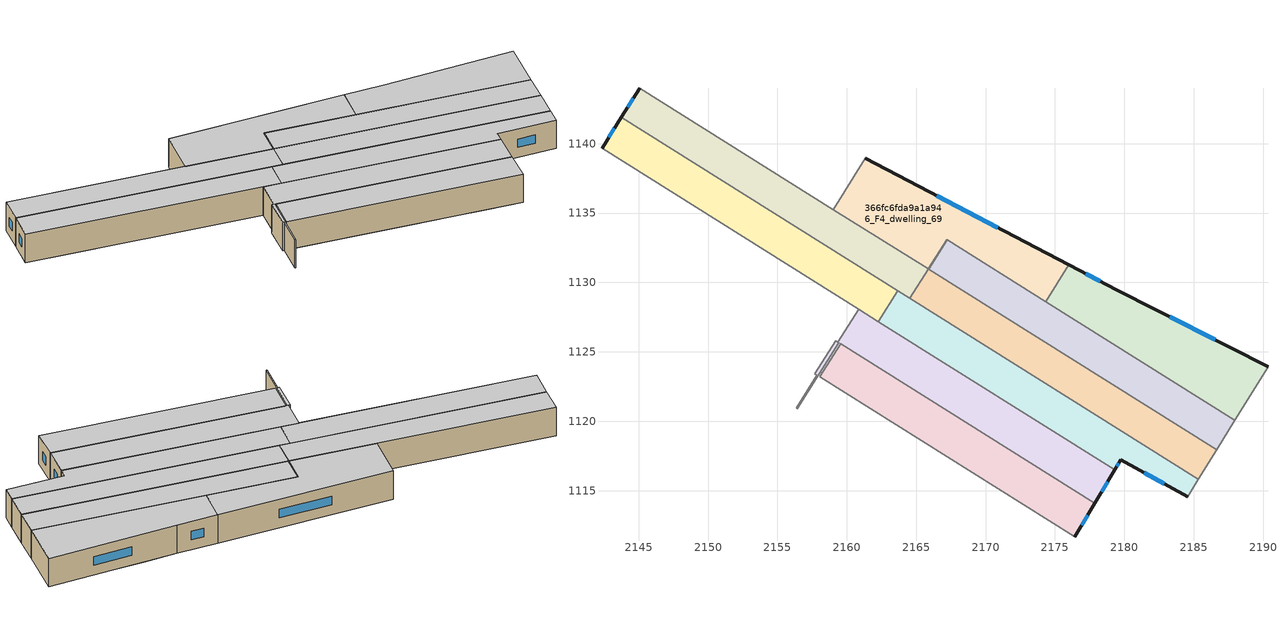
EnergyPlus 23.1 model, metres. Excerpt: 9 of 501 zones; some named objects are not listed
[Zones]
366fc6fda9a1a946_F4_dwelling_60
 floor to 366fc6fda9a1a946_F3_dwelling_3 (EU_floor_Construction): 2171.65,1117.98 2170.28,1115.8 2167.53,1117.53 2168.9,1119.71 z12
 floor to 366fc6fda9a1a946_F3_dwelling_1 (EU_floor_Construction): 2177.88,1114.08 2176.56,1111.86 2176.43,1111.95 2173.38,1113.86 2174.74,1116.04 z12
 floor to 366fc6fda9a1a946_F3_dwelling_4 (EU_floor_Construction): 2168.9,1119.71 2167.53,1117.53 2163.91,1119.8 2165.28,1121.98 z12
 floor to 366fc6fda9a1a946_F3_dwelling_13 (EU_floor_Construction): 2176.43,1111.95 2176.56,1111.86 2176.44,1111.66 2173.6,1113.44 2173.73,1113.64 z12
 floor to 366fc6fda9a1a946_F3_dwelling_2 (EU_floor_Construction): 2174.74,1116.04 2173.38,1113.86 2170.28,1115.8 2171.65,1117.98 z12
 floor to 366fc6fda9a1a946_F3_dwelling_5 (EU_floor_Construction): 2165.28,1121.98 2163.91,1119.8 2160.64,1121.85 2162,1124.03 z12
 floor to 366fc6fda9a1a946_F3_dwelling_15 (EU_floor_Construction): 2170.95,1115.38 2170.83,1115.18 2167.81,1117.08 2167.93,1117.27 z12
 floor to 366fc6fda9a1a946_F3_dwelling_16 (EU_floor_Construction): 2167.93,1117.27 2167.81,1117.08 2163.14,1120.01 2163.26,1120.2 z12
 floor to 366fc6fda9a1a946_F3_dwelling_18 (EU_floor_Construction): 2158.44,1123.23 2158.31,1123.03 2158.06,1123.19 2158.18,1123.39 z12
 floor to 366fc6fda9a1a946_F3_dwelling_14 (EU_floor_Construction): 2173.73,1113.64 2173.6,1113.44 2170.83,1115.18 2170.95,1115.38 z12
 floor to 366fc6fda9a1a946_F3_dwelling_17 (EU_floor_Construction): 2163.26,1120.2 2163.14,1120.01 2158.31,1123.03 2158.44,1123.23 z12
 floor adiabatic (EU_floor_Construction): 2162,1124.03 2160.64,1121.85 2158.18,1123.39 2159.55,1125.57 z12
 wall outside (EU_wall_Construction): 2176.44,1111.66 2177.88,1114.08 z12:15
 wall to 366fc6fda9a1a946_F4_dwelling_55 (EU_wall_Construction): 2159.55,1125.57 2158.06,1123.19 z12:15
 wall to 366fc6fda9a1a946_F4_dwelling_58 (EU_wall_Construction): 2158.06,1123.19 2176.44,1111.66 z12:15
 wall to 366fc6fda9a1a946_F4_dwelling_62 (EU_wall_Construction): 2177.88,1114.08 2159.55,1125.57 z12:15
 window (EU_Window_Construction): 2176.95,1112.51 2177.37,1113.23 z13.05:13.95
 ceiling to 366fc6fda9a1a946_F5_dwelling_60 (EU_floor_Construction): 2176.44,1111.66 2177.88,1114.08 2159.55,1125.57 2158.06,1123.19 z15
366fc6fda9a1a946_F4_dwelling_62
 floor to 366fc6fda9a1a946_F3_dwelling_1 (EU_floor_Construction): 2179.31,1116.5 2177.88,1114.08 2174.74,1116.04 2176.24,1118.42 z12
 floor to 366fc6fda9a1a946_F3_dwelling_4 (EU_floor_Construction): 2170.39,1122.09 2168.9,1119.71 2165.28,1121.98 2166.77,1124.36 z12
 floor to 366fc6fda9a1a946_F3_dwelling_2 (EU_floor_Construction): 2176.24,1118.42 2174.74,1116.04 2171.65,1117.98 2173.14,1120.37 z12
 floor to 366fc6fda9a1a946_F3_dwelling_5 (EU_floor_Construction): 2166.77,1124.36 2165.28,1121.98 2162,1124.03 2163.5,1126.42 z12
 floor to 366fc6fda9a1a946_F3_dwelling_18 (EU_floor_Construction): 2158.04,1123.48 2156.42,1120.91 2156.36,1120.94 2157.85,1123.32 2157.71,1123.41 2157.83,1123.61 z12
 floor to 366fc6fda9a1a946_F3_dwelling_3 (EU_floor_Construction): 2173.14,1120.37 2171.65,1117.98 2168.9,1119.71 2170.39,1122.09 z12
 floor adiabatic (EU_floor_Construction): 2163.5,1126.42 2162,1124.03 2159.41,1125.66 2158.04,1123.48 2157.83,1123.61 2159.2,1125.79 2159.36,1125.69 2160.85,1128.08 2160.87,1128.07 z12
 wall outside (EU_wall_Construction): 2177.88,1114.08 2179.31,1116.5 z12:15
 wall to 366fc6fda9a1a946_F4_dwelling_57 (EU_wall_Construction): 2157.71,1123.41 2157.85,1123.32 2156.36,1120.94 z12:15
 wall to 366fc6fda9a1a946_F4_dwelling_59 (EU_wall_Construction): 2159.2,1125.79 2157.71,1123.41 z12:15
 wall to 366fc6fda9a1a946_F4_dwelling_61 (EU_wall_Construction): 2160.85,1128.08 2159.36,1125.69 2159.2,1125.79 z12:15
 wall to 366fc6fda9a1a946_F4_dwelling_55 (EU_wall_Construction): 2156.36,1120.94 2156.42,1120.91 2159.41,1125.66 2159.55,1125.57 z12:15
 wall to 366fc6fda9a1a946_F4_dwelling_64 (EU_wall_Construction): 2179.31,1116.5 2162.27,1127.19 z12:15
 wall to 366fc6fda9a1a946_F4_dwelling_63 (EU_wall_Construction): 2162.27,1127.19 2160.87,1128.07 2160.85,1128.08 z12:15
 window (EU_Window_Construction): 2178.38,1114.93 2178.81,1115.65 z13.05:13.95
 ceiling to 366fc6fda9a1a946_F5_dwelling_62 (EU_floor_Construction): 2177.88,1114.08 2179.31,1116.5 2160.87,1128.07 2160.85,1128.08 2159.36,1125.69 2159.2,1125.79 2157.71,1123.41 2157.85,1123.32 2156.36,1120.94 2156.42,1120.91 2159.41,1125.66 z15
366fc6fda9a1a946_F4_dwelling_63
 floor to 366fc6fda9a1a946_F3_dwelling_8 (EU_floor_Construction): 2158.14,1132.86 2156.76,1130.64 2152.94,1133.04 2154.33,1135.25 z12
 floor to 366fc6fda9a1a946_F3_dwelling_10 (EU_floor_Construction): 2151.11,1137.27 2149.72,1135.06 2146.08,1137.34 2147.47,1139.55 z12
 floor to 366fc6fda9a1a946_F3_dwelling_11 (EU_floor_Construction): 2147.47,1139.55 2146.08,1137.34 2142.36,1139.67 2143.74,1141.89 z12
 floor to 366fc6fda9a1a946_F3_dwelling_9 (EU_floor_Construction): 2154.33,1135.25 2152.94,1133.04 2149.72,1135.06 2151.11,1137.27 z12
 floor to 366fc6fda9a1a946_F3_dwelling_7 (EU_floor_Construction): 2161.55,1130.72 2160.16,1128.51 2156.76,1130.65 2158.14,1132.86 z12
 floor to 366fc6fda9a1a946_F3_dwelling_6 (EU_floor_Construction): 2163.66,1129.4 2162.27,1127.19 2160.16,1128.51 2161.55,1130.72 z12
 wall outside (EU_wall_Construction): 2143.74,1141.89 2142.36,1139.67 z12:15
 wall to 366fc6fda9a1a946_F4_dwelling_64 (EU_wall_Construction): 2162.27,1127.19 2163.66,1129.4 z12:15
 wall to 366fc6fda9a1a946_F4_dwelling_61 (EU_wall_Construction): 2142.36,1139.67 2160.85,1128.08 z12:15
 wall to 366fc6fda9a1a946_F4_dwelling_65 (EU_wall_Construction): 2163.66,1129.4 2143.74,1141.89 z12:15
 window (EU_Window_Construction): 2143.26,1141.11 2142.84,1140.45 z13.05:13.95
 ceiling to 366fc6fda9a1a946_F5_dwelling_63 (EU_floor_Construction): 2162.27,1127.19 2163.66,1129.4 2143.74,1141.89 2142.36,1139.67 z15
366fc6fda9a1a946_F4_dwelling_64
 floor to 366fc6fda9a1a946_F3_dwelling_2 (EU_floor_Construction): 2177.63,1120.64 2176.24,1118.42 2173.14,1120.37 2174.53,1122.58 z12
 floor to 366fc6fda9a1a946_F3_dwelling_5 (EU_floor_Construction): 2168.16,1126.58 2166.77,1124.36 2163.5,1126.42 2164.89,1128.63 z12
 floor to 366fc6fda9a1a946_F3_dwelling_1 (EU_floor_Construction): 2180.68,1118.72 2179.74,1117.23 2179.31,1116.5 2176.24,1118.42 2177.63,1120.64 z12
 floor to 366fc6fda9a1a946_F3_dwelling_0 (EU_floor_Construction): 2185.33,1115.8 2184.56,1114.54 2179.74,1117.23 2180.68,1118.72 z12
 floor to 366fc6fda9a1a946_F3_dwelling_3 (EU_floor_Construction): 2174.53,1122.58 2173.14,1120.37 2170.39,1122.09 2171.78,1124.31 z12
 floor to 366fc6fda9a1a946_F3_dwelling_6 (EU_floor_Construction): 2164.89,1128.63 2163.5,1126.42 2162.27,1127.19 2163.66,1129.4 z12
 floor to 366fc6fda9a1a946_F3_dwelling_4 (EU_floor_Construction): 2171.78,1124.31 2170.39,1122.09 2166.77,1124.36 2168.16,1126.58 z12
 wall outside (EU_wall_Construction): 2179.31,1116.5 2179.75,1117.23 2184.56,1114.54 z12:15
 wall adiabatic (EU_wall_Construction): 2184.56,1114.54 2185.33,1115.8 z12:15
 wall to 366fc6fda9a1a946_F4_dwelling_66 (EU_wall_Construction): 2185.33,1115.8 2164.53,1128.85 z12:15
 wall to 366fc6fda9a1a946_F4_dwelling_65 (EU_wall_Construction): 2164.53,1128.85 2163.66,1129.4 z12:15
 window (EU_Window_Construction): 2181.43,1116.29 2182.87,1115.49 / 2179.46,1116.76 2179.59,1116.98 z13.05:13.95
 ceiling to 366fc6fda9a1a946_F5_dwelling_64 (EU_floor_Construction): 2184.56,1114.54 2185.33,1115.8 2163.66,1129.4 2162.27,1127.19 2179.31,1116.5 2179.75,1117.23 z15
366fc6fda9a1a946_F4_dwelling_65
 floor to 366fc6fda9a1a946_F3_dwelling_9 (EU_floor_Construction): 2155.66,1137.37 2154.33,1135.25 2151.11,1137.27 2152.44,1139.39 z12
 floor to 366fc6fda9a1a946_F3_dwelling_10 (EU_floor_Construction): 2152.44,1139.39 2151.11,1137.27 2147.47,1139.55 2148.8,1141.67 z12
 floor to 366fc6fda9a1a946_F3_dwelling_7 (EU_floor_Construction): 2162.88,1132.84 2161.55,1130.72 2158.14,1132.86 2159.47,1134.98 z12
 floor adiabatic (EU_floor_Construction): 2167.19,1133.09 2167.23,1133.07 2165.9,1130.95 2165.86,1130.97 2164.53,1128.85 2161.55,1130.72 2162.88,1132.84 2159.47,1134.98 2158.14,1132.86 2154.33,1135.25 2155.66,1137.37 2148.8,1141.67 2147.47,1139.55 2143.74,1141.89 2145.07,1144.01 2165.85,1130.98 z12
 wall outside (EU_wall_Construction): 2145.07,1144.01 2143.74,1141.89 z12:15
 wall to 366fc6fda9a1a946_F4_dwelling_68 (EU_wall_Construction): 2165.9,1130.95 2167.23,1133.07 z12:15
 wall to 366fc6fda9a1a946_F4_dwelling_66 (EU_wall_Construction): 2164.53,1128.85 2165.86,1130.97 2165.9,1130.95 z12:15
 wall to 366fc6fda9a1a946_F4_dwelling_67 (EU_wall_Construction): 2159.03,1135.26 2145.07,1144.01 z12:15
 wall to 366fc6fda9a1a946_F4_dwelling_69 (EU_wall_Construction): 2167.23,1133.07 2167.19,1133.09 2165.85,1130.98 2159.03,1135.26 z12:15
 window (EU_Window_Construction): 2144.61,1143.27 2144.21,1142.64 z13.05:13.95
 ceiling to 366fc6fda9a1a946_F5_dwelling_65 (EU_floor_Construction): 2165.9,1130.95 2167.23,1133.07 2167.19,1133.09 2165.85,1130.98 2145.07,1144.01 2143.74,1141.89 2164.53,1128.85 2165.86,1130.97 z15
366fc6fda9a1a946_F4_dwelling_66
 floor to 366fc6fda9a1a946_F3_dwelling_0 (EU_floor_Construction): 2186.65,1117.93 2185.33,1115.8 2180.68,1118.72 2182.01,1120.84 z12
 floor to 366fc6fda9a1a946_F3_dwelling_4 (EU_floor_Construction): 2173.11,1126.42 2171.78,1124.31 2168.16,1126.58 2169.49,1128.7 z12
 floor to 366fc6fda9a1a946_F3_dwelling_5 (EU_floor_Construction): 2169.49,1128.69 2168.16,1126.58 2164.89,1128.63 2166.22,1130.75 z12
 floor adiabatic (EU_floor_Construction): 2166.22,1130.75 2164.89,1128.63 2164.53,1128.85 2165.86,1130.97 z12; 2182.01,1120.84 2180.68,1118.72 2174.53,1122.58 2175.86,1124.7 z12
 floor to 366fc6fda9a1a946_F3_dwelling_3 (EU_floor_Construction): 2175.86,1124.7 2174.53,1122.58 2171.78,1124.31 2173.11,1126.42 z12
 wall adiabatic (EU_wall_Construction): 2185.33,1115.8 2186.65,1117.93 z12:15
 wall to 366fc6fda9a1a946_F4_dwelling_68 (EU_wall_Construction): 2186.65,1117.93 2165.9,1130.95 z12:15
 ceiling to 366fc6fda9a1a946_F5_dwelling_66 (EU_floor_Construction): 2185.33,1115.8 2186.65,1117.93 2165.86,1130.97 2164.53,1128.85 z15
366fc6fda9a1a946_F4_dwelling_68
 floor to 366fc6fda9a1a946_F3_dwelling_5 (EU_floor_Construction): 2170.82,1130.82 2169.49,1128.69 2166.22,1130.75 2167.55,1132.87 z12
 floor to 366fc6fda9a1a946_F3_dwelling_2 (EU_floor_Construction): 2180.29,1124.88 2178.96,1122.76 2175.86,1124.7 2177.19,1126.82 z12
 floor adiabatic (EU_floor_Construction): 2187.96,1120.06 2186.65,1117.93 2178.96,1122.76 2180.29,1124.88 z12; 2167.55,1132.87 2166.22,1130.75 2165.9,1130.95 2167.23,1133.07 z12
 floor to 366fc6fda9a1a946_F3_dwelling_4 (EU_floor_Construction): 2174.44,1128.55 2173.11,1126.42 2169.49,1128.7 2170.82,1130.82 z12
 floor to 366fc6fda9a1a946_F3_dwelling_3 (EU_floor_Construction): 2177.19,1126.82 2175.86,1124.7 2173.11,1126.42 2174.44,1128.55 z12
 wall adiabatic (EU_wall_Construction): 2186.65,1117.93 2187.96,1120.06 z12:15
 wall to 366fc6fda9a1a946_F4_dwelling_70 (EU_wall_Construction): 2187.96,1120.06 2174.35,1128.6 z12:15
 wall to 366fc6fda9a1a946_F4_dwelling_69 (EU_wall_Construction): 2174.35,1128.6 2167.23,1133.07 z12:15
 ceiling to 366fc6fda9a1a946_F5_dwelling_68 (EU_floor_Construction): 2186.65,1117.93 2187.96,1120.06 2167.23,1133.07 2165.9,1130.95 z15
366fc6fda9a1a946_F4_dwelling_69
 floor to 366fc6fda9a1a946_F3_dwelling_4 (EU_floor_Construction): 2176.01,1131.26 2174.35,1128.6 2170.82,1130.82 2172.32,1133.2 z12
 floor to 366fc6fda9a1a946_F3_dwelling_5 (EU_floor_Construction): 2172.32,1133.2 2170.82,1130.82 2167.55,1132.87 2168.88,1135 z12
 floor adiabatic (EU_floor_Construction): 2168.88,1135 2167.55,1132.87 2167.18,1133.1 2165.85,1130.98 2159.03,1135.26 2161.35,1138.95 z12
 wall outside (EU_wall_Construction): 2176.01,1131.26 2161.35,1138.95 z12:15
 wall to 366fc6fda9a1a946_F4_dwelling_67 (EU_wall_Construction): 2161.35,1138.95 2159.03,1135.26 z12:15
 wall to 366fc6fda9a1a946_F4_dwelling_70 (EU_wall_Construction): 2174.35,1128.6 2176.01,1131.26 z12:15
 window (EU_Window_Construction): 2170.87,1133.96 2166.49,1136.26 z13.05:13.95
 ceiling to 366fc6fda9a1a946_F5_dwelling_69 (EU_floor_Construction): 2174.35,1128.6 2176.01,1131.26 2161.35,1138.95 2159.03,1135.26 2165.85,1130.98 2167.18,1133.1 z15
366fc6fda9a1a946_F4_dwelling_70
 floor to 366fc6fda9a1a946_F3_dwelling_0 (EU_floor_Construction): 2190.35,1123.94 2187.96,1120.06 2183.34,1122.96 2185.49,1126.4 z12
 floor to 366fc6fda9a1a946_F3_dwelling_1 (EU_floor_Construction): 2185.49,1126.4 2183.34,1122.96 2180.29,1124.88 2182.27,1128.03 z12
 floor to 366fc6fda9a1a946_F3_dwelling_2 (EU_floor_Construction): 2182.27,1128.03 2180.29,1124.88 2177.19,1126.82 2178.99,1129.7 2179.48,1129.44 z12
 floor to 366fc6fda9a1a946_F3_dwelling_4 (EU_floor_Construction): 2176.11,1131.21 2174.44,1128.55 2174.35,1128.6 2176.01,1131.26 z12
 floor adiabatic (EU_floor_Construction): 2178.99,1129.7 2177.19,1126.82 2174.35,1128.6 2174.44,1128.55 2176.11,1131.21 z12
 wall outside (EU_wall_Construction): 2190.36,1123.94 2179.48,1129.44 2176.01,1131.26 z12:15
 wall adiabatic (EU_wall_Construction): 2187.96,1120.06 2190.36,1123.94 z12:15
 window (EU_Window_Construction): 2178.26,1130.08 2177.23,1130.62 / 2186.54,1125.87 2183.29,1127.51 z13.05:13.95
 ceiling to 366fc6fda9a1a946_F5_dwelling_70 (EU_floor_Construction): 2187.96,1120.06 2190.36,1123.94 2179.48,1129.44 2176.01,1131.26 2174.35,1128.6 z15
[Building]
EU S2 Campaign: North Axis=0; Terrain=City; Solar Distribution=FullExterior
[Site:Location]
Bologna: Latitude=44.5; Longitude=11.25; Time Zone=1; Elevation=37
[SizingPeriod:WeatherFileDays]
AnnualSizingPeriod: Begin Month=1; Begin Day of Month=1; End Month=12; End Day of Month=31; Day of Week for Start Day=Monday; Use Weather File Daylight Saving Period=No; Use Weather File Rain and Snow Indicators=No
[MATERIAL]
EU_InternalMass_Material: Roughness=MediumRough; Thickness=0.1; Conductivity=1; Density=1800; Specific Heat=900; Thermal Absorptance=0.9; Solar Absorptance=0.7; Visible Absorptance=0.7
[MATERIAL:NOMASS] Roughness=MediumRough; Thermal Absorptance=0.9; Solar Absorptance=0.7; Visible Absorptance=0.7
Name | Thermal Resistance
EU_wall_NoMass | 0.890213
EU_floor_NoMass | 0.79516
[WINDOWMATERIAL:SIMPLEGLAZINGSYSTEM]
EU_Window_SimpleGlazing: UFactor=4.49146; Solar Heat Gain Coefficient=0.85; Visible Transmittance=0.85
[CONSTRUCTION]
EU_wall_Construction: EU_wall_NoMass
EU_floor_Construction: EU_floor_NoMass
EU_Window_Construction: EU_Window_SimpleGlazing
EU_InternalMass_Construction: EU_InternalMass_Material
[ZONE] Type=1; Multiplier=1; Ceiling Height=autocalculate; Floor Area=autocalculate; Part of Total Floor Area=Yes
Name | Volume
366fc6fda9a1a946_F4_dwelling_60 | 182.648
366fc6fda9a1a946_F4_dwelling_62 | 186.833
366fc6fda9a1a946_F4_dwelling_63 | 184.277
366fc6fda9a1a946_F4_dwelling_64 | 184.258
366fc6fda9a1a946_F4_dwelling_65 | 184.606
366fc6fda9a1a946_F4_dwelling_66 | 184.24
366fc6fda9a1a946_F4_dwelling_68 | 183.841
366fc6fda9a1a946_F4_dwelling_69 | 184.23
366fc6fda9a1a946_F4_dwelling_70 | 184.222
[INTERNALMASS] Construction=EU_InternalMass_Construction
Name | Zone or ZoneList | Surface Area
366fc6fda9a1a946_F4_dwelling_60_EU_InternalMass | 366fc6fda9a1a946_F4_dwelling_60 | 60.8909
366fc6fda9a1a946_F4_dwelling_62_EU_InternalMass | 366fc6fda9a1a946_F4_dwelling_62 | 62.2725
366fc6fda9a1a946_F4_dwelling_63_EU_InternalMass | 366fc6fda9a1a946_F4_dwelling_63 | 61.4256
366fc6fda9a1a946_F4_dwelling_64_EU_InternalMass | 366fc6fda9a1a946_F4_dwelling_64 | 61.4186
366fc6fda9a1a946_F4_dwelling_65_EU_InternalMass | 366fc6fda9a1a946_F4_dwelling_65 | 61.5439
366fc6fda9a1a946_F4_dwelling_66_EU_InternalMass | 366fc6fda9a1a946_F4_dwelling_66 | 61.4135
366fc6fda9a1a946_F4_dwelling_68_EU_InternalMass | 366fc6fda9a1a946_F4_dwelling_68 | 61.2708
366fc6fda9a1a946_F4_dwelling_69_EU_InternalMass | 366fc6fda9a1a946_F4_dwelling_69 | 61.4102
366fc6fda9a1a946_F4_dwelling_70_EU_InternalMass | 366fc6fda9a1a946_F4_dwelling_70 | 61.4075
[OTHEREQUIPMENT] Fuel Type=Electricity; Design Level Calculation Method=Watts/Area; Power per Zone Floor Area=1; Fraction Latent=0; Fraction Radiant=0; Fraction Lost=0; Carbon Dioxide Generation Rate=0; EndUse Subcategory=EU_Step8_InternalGains
Name | Zone or ZoneList or Space or SpaceList | Schedule
EU_Step8_InternalGain_366fc6fda9a1a946_F4_dwelling_60_f000 | 366fc6fda9a1a946_F4_dwelling_60 | EU_Step8_GainSchedule_366fc6fda9a1a946_F4_dwelling_60_f000
EU_Step8_InternalGain_366fc6fda9a1a946_F4_dwelling_62_f000 | 366fc6fda9a1a946_F4_dwelling_62 | EU_Step8_GainSchedule_366fc6fda9a1a946_F4_dwelling_62_f000
EU_Step8_InternalGain_366fc6fda9a1a946_F4_dwelling_63_f000 | 366fc6fda9a1a946_F4_dwelling_63 | EU_Step8_GainSchedule_366fc6fda9a1a946_F4_dwelling_63_f000
EU_Step8_InternalGain_366fc6fda9a1a946_F4_dwelling_64_f000 | 366fc6fda9a1a946_F4_dwelling_64 | EU_Step8_GainSchedule_366fc6fda9a1a946_F4_dwelling_64_f000
EU_Step8_InternalGain_366fc6fda9a1a946_F4_dwelling_65_f000 | 366fc6fda9a1a946_F4_dwelling_65 | EU_Step8_GainSchedule_366fc6fda9a1a946_F4_dwelling_65_f000
EU_Step8_InternalGain_366fc6fda9a1a946_F4_dwelling_66_f000 | 366fc6fda9a1a946_F4_dwelling_66 | EU_Step8_GainSchedule_366fc6fda9a1a946_F4_dwelling_66_f000
EU_Step8_InternalGain_366fc6fda9a1a946_F4_dwelling_68_f000 | 366fc6fda9a1a946_F4_dwelling_68 | EU_Step8_GainSchedule_366fc6fda9a1a946_F4_dwelling_68_f000
EU_Step8_InternalGain_366fc6fda9a1a946_F4_dwelling_69_f000 | 366fc6fda9a1a946_F4_dwelling_69 | EU_Step8_GainSchedule_366fc6fda9a1a946_F4_dwelling_69_f000
EU_Step8_InternalGain_366fc6fda9a1a946_F4_dwelling_70_f000 | 366fc6fda9a1a946_F4_dwelling_70 | EU_Step8_GainSchedule_366fc6fda9a1a946_F4_dwelling_70_f000
[ZONEVENTILATION:DESIGNFLOWRATE] Schedule=EU_AlwaysOn; Design Flow Rate Calculation Method=AirChanges/Hour; Air Changes per Hour=0.718634; Ventilation Type=Natural; Fan Pressure Rise=0; Fan Total Efficiency=1; Constant Term Coefficient=1; Temperature Term Coefficient=0; Velocity Term Coefficient=0; Velocity Squared Term Coefficient=0; Minimum Indoor Temperature=-100; Maximum Indoor Temperature=100; Delta Temperature=-100; Minimum Outdoor Temperature=-100; Maximum Outdoor Temperature=100; Maximum Wind Speed=40
Name | Zone or ZoneList or Space or SpaceList
EU_ConstantAir_366fc6fda9a1a946_F4_dwelling_60 | 366fc6fda9a1a946_F4_dwelling_60
EU_ConstantAir_366fc6fda9a1a946_F4_dwelling_62 | 366fc6fda9a1a946_F4_dwelling_62
EU_ConstantAir_366fc6fda9a1a946_F4_dwelling_63 | 366fc6fda9a1a946_F4_dwelling_63
EU_ConstantAir_366fc6fda9a1a946_F4_dwelling_64 | 366fc6fda9a1a946_F4_dwelling_64
EU_ConstantAir_366fc6fda9a1a946_F4_dwelling_65 | 366fc6fda9a1a946_F4_dwelling_65
EU_ConstantAir_366fc6fda9a1a946_F4_dwelling_66 | 366fc6fda9a1a946_F4_dwelling_66
EU_ConstantAir_366fc6fda9a1a946_F4_dwelling_68 | 366fc6fda9a1a946_F4_dwelling_68
EU_ConstantAir_366fc6fda9a1a946_F4_dwelling_69 | 366fc6fda9a1a946_F4_dwelling_69
EU_ConstantAir_366fc6fda9a1a946_F4_dwelling_70 | 366fc6fda9a1a946_F4_dwelling_70
[HVACTEMPLATE:ZONE:IDEALLOADSAIRSYSTEM] System Availability Schedule=EU_AlwaysOn; Maximum Heating Supply Air Temperature=50; Minimum Cooling Supply Air Temperature=13; Maximum Heating Supply Air Humidity Ratio=0.0156; Minimum Cooling Supply Air Humidity Ratio=0.0077; Heating Limit=NoLimit; Cooling Limit=NoLimit; Heating Availability Schedule=EU_AlwaysOn; Cooling Availability Schedule=EU_CoolingOff; Dehumidification Control Type=ConstantSensibleHeatRatio; Cooling Sensible Heat Ratio=0.7; Dehumidification Setpoint=60; Humidification Control Type=None; Humidification Setpoint=30; Outdoor Air Method=None; Outdoor Air Flow Rate per Person=0.00944; Outdoor Air Flow Rate per Zone Floor Area=0; Outdoor Air Flow Rate per Zone=0; Demand Controlled Ventilation Type=None; Outdoor Air Economizer Type=NoEconomizer; Heat Recovery Type=None; Sensible Heat Recovery Effectiveness=0.7; Latent Heat Recovery Effectiveness=0.65
Name | Template Thermostat
366fc6fda9a1a946_F4_dwelling_60 | EU_HeatOnly_366fc6fda9a1a946_F4_dwelling_60
366fc6fda9a1a946_F4_dwelling_62 | EU_HeatOnly_366fc6fda9a1a946_F4_dwelling_62
366fc6fda9a1a946_F4_dwelling_63 | EU_HeatOnly_366fc6fda9a1a946_F4_dwelling_63
366fc6fda9a1a946_F4_dwelling_64 | EU_HeatOnly_366fc6fda9a1a946_F4_dwelling_64
366fc6fda9a1a946_F4_dwelling_65 | EU_HeatOnly_366fc6fda9a1a946_F4_dwelling_65
366fc6fda9a1a946_F4_dwelling_66 | EU_HeatOnly_366fc6fda9a1a946_F4_dwelling_66
366fc6fda9a1a946_F4_dwelling_68 | EU_HeatOnly_366fc6fda9a1a946_F4_dwelling_68
366fc6fda9a1a946_F4_dwelling_69 | EU_HeatOnly_366fc6fda9a1a946_F4_dwelling_69
366fc6fda9a1a946_F4_dwelling_70 | EU_HeatOnly_366fc6fda9a1a946_F4_dwelling_70
[SIZING:ZONE] Zone Cooling Design Supply Air Temperature Input Method=SupplyAirTemperature; Zone Cooling Design Supply Air Temperature=13; Zone Heating Design Supply Air Temperature Input Method=SupplyAirTemperature; Zone Heating Design Supply Air Temperature=50; Zone Cooling Design Supply Air Humidity Ratio=0.008; Zone Heating Design Supply Air Humidity Ratio=0.008; Cooling Design Air Flow Method=DesignDay; Cooling Design Air Flow Rate=0; Cooling Minimum Air Flow per Zone Floor Area=0.000762; Cooling Minimum Air Flow=0; Cooling Minimum Air Flow Fraction=0.2; Heating Design Air Flow Method=DesignDay; Heating Design Air Flow Rate=0; Heating Maximum Air Flow per Zone Floor Area=0.002032; Heating Maximum Air Flow=0.141576; Heating Maximum Air Flow Fraction=0.3; Account for Dedicated Outdoor Air System=No; Dedicated Outdoor Air System Control Strategy=NeutralSupplyAir; Dedicated Outdoor Air Low Setpoint Temperature for Design=autosize; Dedicated Outdoor Air High Setpoint Temperature for Design=autosize; Zone Load Sizing Method=Sensible Load Only No Latent Load; Zone Latent Cooling Design Supply Air Humidity Ratio Input Method=HumidityRatioDifference; Zone Cooling Design Supply Air Humidity Ratio Difference=0.005; Zone Latent Heating Design Supply Air Humidity Ratio Input Method=HumidityRatioDifference; Zone Humidification Design Supply Air Humidity Ratio Difference=0.005
366fc6fda9a1a946_F4_dwelling_60; 366fc6fda9a1a946_F4_dwelling_62; 366fc6fda9a1a946_F4_dwelling_63; 366fc6fda9a1a946_F4_dwelling_64; 366fc6fda9a1a946_F4_dwelling_65; 366fc6fda9a1a946_F4_dwelling_66; 366fc6fda9a1a946_F4_dwelling_68; 366fc6fda9a1a946_F4_dwelling_69; 366fc6fda9a1a946_F4_dwelling_70
[SCHEDULE:CONSTANT]
Name | Hourly Value
EU_AlwaysOn | 1
EU_CoolingOff | 0
[SCHEDULE:FILE] Column Number=1; Rows to Skip at Top=0; Number of Hours of Data=8760; Column Separator=Comma; Interpolate to Timestep=No; Minutes per Item=60; Adjust Schedule for Daylight Savings=Yes
Name | File
EU_Step8_GainSchedule_366fc6fda9a1a946_F4_dwelling_60_f000 | ../../schedules/366fc6fda9a1a946/366fc6fda9a1a946_F4_dwelling_60_f000_gain.csv
EU_Step8_GainSchedule_366fc6fda9a1a946_F4_dwelling_62_f000 | ../../schedules/366fc6fda9a1a946/366fc6fda9a1a946_F4_dwelling_62_f000_gain.csv
EU_Step8_GainSchedule_366fc6fda9a1a946_F4_dwelling_63_f000 | ../../schedules/366fc6fda9a1a946/366fc6fda9a1a946_F4_dwelling_63_f000_gain.csv
EU_Step8_GainSchedule_366fc6fda9a1a946_F4_dwelling_64_f000 | ../../schedules/366fc6fda9a1a946/366fc6fda9a1a946_F4_dwelling_64_f000_gain.csv
EU_Step8_GainSchedule_366fc6fda9a1a946_F4_dwelling_65_f000 | ../../schedules/366fc6fda9a1a946/366fc6fda9a1a946_F4_dwelling_65_f000_gain.csv
EU_Step8_GainSchedule_366fc6fda9a1a946_F4_dwelling_66_f000 | ../../schedules/366fc6fda9a1a946/366fc6fda9a1a946_F4_dwelling_66_f000_gain.csv
EU_Step8_GainSchedule_366fc6fda9a1a946_F4_dwelling_68_f000 | ../../schedules/366fc6fda9a1a946/366fc6fda9a1a946_F4_dwelling_68_f000_gain.csv
EU_Step8_GainSchedule_366fc6fda9a1a946_F4_dwelling_69_f000 | ../../schedules/366fc6fda9a1a946/366fc6fda9a1a946_F4_dwelling_69_f000_gain.csv
EU_Step8_GainSchedule_366fc6fda9a1a946_F4_dwelling_70_f000 | ../../schedules/366fc6fda9a1a946/366fc6fda9a1a946_F4_dwelling_70_f000_gain.csv
